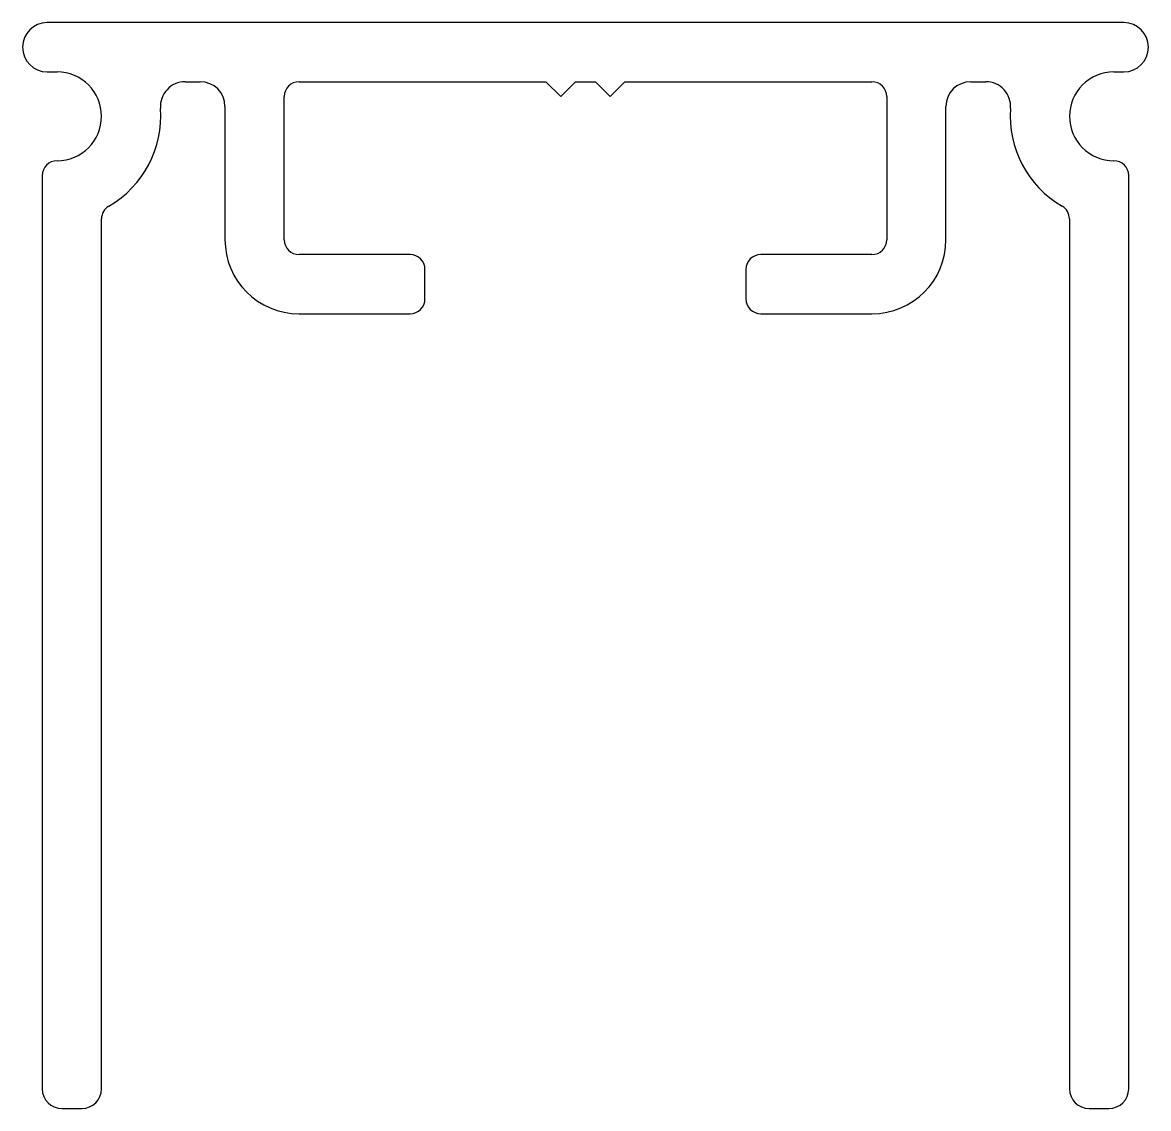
# Model space of a CAD drawing. Extents: x 1523.1 to 1545.9, y 206.2 to 228.2.
import ezdxf

# ---------------------------------------------------------------- set-up
doc = ezdxf.new("R2010")
doc.units = 0
doc.header["$LTSCALE"] = 15
doc.layers.get('0').update_dxf_attribs({"linetype": 'CONTINUOUS'})

msp = doc.modelspace()

# ---------------------------------------------------------------- linework, layer by layer
at = {"ltscale": 0.05}
for p, q in [((1545.352, 228.235), (1523.552, 228.235)), ((1523.552, 227.235), (1523.752, 227.235)), ((1545.152, 227.235), (1545.352, 227.235)), ((1526.345, 227.035), (1526.652, 227.035)), ((1528.652, 227.035), (1533.652, 227.035)), ((1533.652, 227.035), (1533.952, 226.735)), ((1533.952, 226.735), (1534.252, 227.035)), ((1534.252, 227.035), (1534.652, 227.035)), ((1534.652, 227.035), (1534.952, 226.735)), ((1534.952, 226.735), (1535.252, 227.035)), ((1535.252, 227.035), (1540.252, 227.035)), ((1542.252, 227.035), (1542.56, 227.035)), ((1528.352, 223.835), (1528.352, 226.735)), ((1540.552, 226.735), (1540.552, 223.835)), ((1527.152, 226.535), (1527.152, 223.835)), ((1541.752, 223.835), (1541.752, 226.535)), ((1523.452, 225.135), (1523.452, 206.635)), ((1545.452, 206.635), (1545.452, 225.135)), ((1524.652, 206.635), (1524.652, 224.257)), ((1544.252, 224.257), (1544.252, 206.635)), ((1530.902, 223.535), (1528.652, 223.535)), ((1540.252, 223.535), (1538.002, 223.535)), ((1531.202, 222.635), (1531.202, 223.235)), ((1537.702, 223.235), (1537.702, 222.635)), ((1528.652, 222.335), (1530.902, 222.335)), ((1538.002, 222.335), (1540.252, 222.335)), ((1523.852, 206.235), (1524.252, 206.235)), ((1544.652, 206.235), (1545.052, 206.235))]:
    msp.add_line(p, q, dxfattribs=at)
for centre, radius, start, end in [((1523.552, 227.735), 0.5, 90, 270), ((1545.352, 227.735), 0.5, 270, 90), ((1523.752, 226.335), 0.9, 270, 90), ((1545.152, 226.335), 0.9, 90, 270), ((1526.345, 226.535), 0.5, 90, 184.4117), ((1526.652, 226.535), 0.5, 0, 90), ((1528.652, 226.735), 0.3, 90, 180), ((1540.252, 226.735), 0.3, 0, 90), ((1542.252, 226.535), 0.5, 90, 180), ((1542.56, 226.535), 0.5, 355.5883, 90), ((1523.752, 226.335), 2.1, 300, 4.4117), ((1545.152, 226.335), 2.1, 175.5883, 240), ((1523.752, 225.135), 0.3, 90, 180), ((1545.152, 225.135), 0.3, 360, 90), ((1524.952, 224.257), 0.3, 120, 180), ((1543.952, 224.257), 0.3, 360, 60), ((1528.652, 223.835), 1.5, 180, 270), ((1528.652, 223.835), 0.3, 180, 270), ((1540.252, 223.835), 1.5, 270, 0), ((1540.252, 223.835), 0.3, 270, 360), ((1530.902, 223.235), 0.3, 0, 90), ((1538.002, 223.235), 0.3, 90, 180), ((1530.902, 222.635), 0.3, 270, 360), ((1538.002, 222.635), 0.3, 180, 270), ((1523.852, 206.635), 0.4, 180, 270), ((1524.252, 206.635), 0.4, 270, 360), ((1544.652, 206.635), 0.4, 180, 270), ((1545.052, 206.635), 0.4, 270, 360)]:
    msp.add_arc(centre, radius, start, end, dxfattribs=at)

doc.saveas('drawing.dxf')
